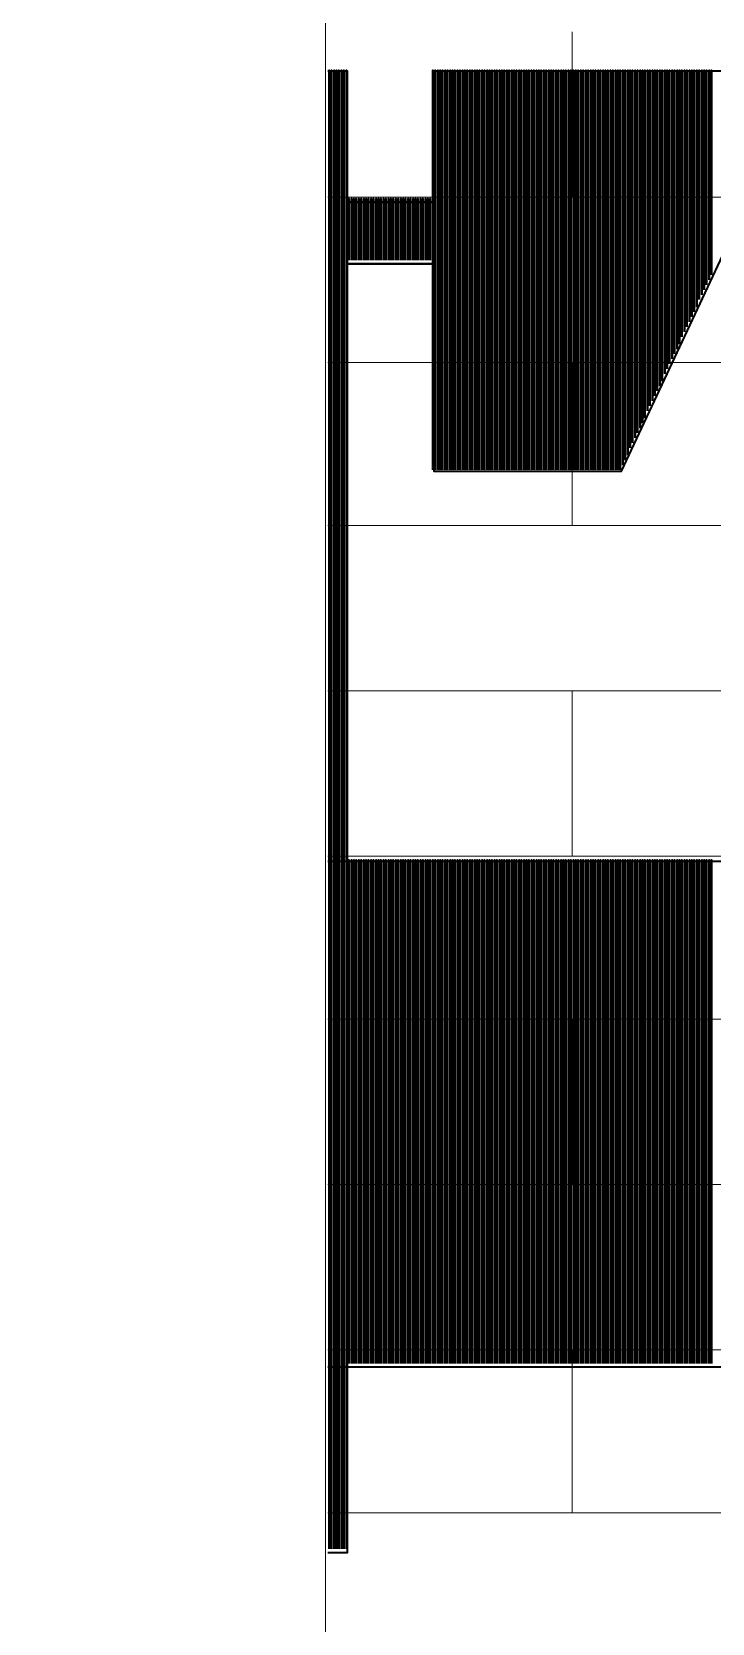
# Model space of a CAD drawing. Header units: inches. Extents: x 5 to 516, y -193 to 129.
# Drawn here: x 90.912 to 91.831, y -50.985 to -48.836 of the extents above; entities that cross this region are included whole.
import ezdxf

# ---------------------------------------------------------------- set-up
doc = ezdxf.new("R2010")
doc.units = ezdxf.units.IN
doc.header["$MEASUREMENT"] = 0
doc.layers.add('PDF4_Geometry', color=7, linetype='Continuous')

msp = doc.modelspace()

# ---------------------------------------------------------------- linework, layer by layer
at = {"layer": 'PDF4_Geometry', "lineweight": 15}
for points in [[(91.3087551, -44.8563141), (91.3087551, -55.3929818), (90.9120884, -55.5896481), (91.6754218, -55.6729815), (91.3087551, -55.9229815), (91.3087551, -66.6729832)], [(91.6420885, -49.0596497), (91.6420885, -48.8363163)], [(91.3120917, -49.0596497), (98.518759, -49.0596497)], [(91.3120917, -49.2829841), (98.518759, -49.2829841)], [(91.6420885, -49.5029819), (91.6420885, -49.2829819)], [(91.3120917, -49.5029819), (98.518759, -49.5029819)], [(91.3120917, -49.7263164), (98.518759, -49.7263164)], [(91.6420885, -49.9496508), (91.6420885, -49.7263175)], [(91.3120917, -49.9496508), (98.518759, -49.9496508)], [(91.3120917, -50.1696487), (98.518759, -50.1696487)], [(91.6420885, -50.3929831), (91.6420885, -50.1696498)], [(91.3120917, -50.3929831), (98.518759, -50.3929831)], [(91.3120917, -50.6163175), (98.518759, -50.6163175)], [(91.6420885, -50.8363154), (91.6420885, -50.6163154)], [(91.3120917, -50.8363154), (98.518759, -50.8363154)]]:
    msp.add_lwpolyline(points, dxfattribs=at)
at = {"layer": 'PDF4_Geometry', "lineweight": 35}
for points in [[(91.3120917, -50.8896466), (91.3387583, -50.8896466), (91.3387583, -49.1496464), (91.455425, -49.1496464), (91.455425, -49.4296464), (91.7087584, -49.4296464), (91.9620917, -48.8896464), (91.455425, -48.8896464), (91.455425, -49.0663131), (91.3387583, -49.0663131), (91.3387583, -48.8896464), (91.3120917, -48.8896464)], [(91.4554239, -49.1496494), (91.3387573, -49.1496494), (91.3387573, -49.0663161), (91.4554239, -49.0663161)], [(91.4554226, -49.1496494), (91.4554226, -49.0663161)], [(91.3120917, -49.9563104), (93.1220919, -49.9563104), (93.1220919, -50.6396438), (91.3120917, -50.6396438)]]:
    msp.add_lwpolyline(points, dxfattribs=at)
for points in [[(91.3137532, -50.8846485), (91.3137532, -48.8879817), (91.3137532, -50.8846485)], [(91.3170898, -50.8846485), (91.3170898, -48.8879817), (91.3170898, -50.8846485)], [(91.3204196, -50.8846485), (91.3204196, -48.8879817), (91.3204196, -50.8846485)], [(91.3237562, -50.8846485), (91.3237562, -48.8879817), (91.3237562, -50.8846485)], [(91.327086, -50.8846485), (91.327086, -48.8879817), (91.327086, -50.8846485)], [(91.3304226, -50.8846485), (91.3304226, -48.8879817), (91.3304226, -50.8846485)], [(91.3337524, -50.8846485), (91.3337524, -48.8879817), (91.3337524, -50.8846485)], [(91.337089, -50.8846485), (91.337089, -48.8879817), (91.337089, -50.8846485)], [(91.4537543, -49.4279833), (91.4537543, -48.8879833), (91.4537543, -49.4279833)], [(91.4570909, -49.4279833), (91.4570909, -48.8879833), (91.4570909, -49.4279833)], [(91.4604207, -49.4279833), (91.4604207, -48.8879833), (91.4604207, -49.4279833)], [(91.4637573, -49.4279833), (91.4637573, -48.8879833), (91.4637573, -49.4279833)], [(91.4670871, -49.4279833), (91.4670871, -48.8879833), (91.4670871, -49.4279833)], [(91.4704237, -49.4279833), (91.4704237, -48.8879833), (91.4704237, -49.4279833)], [(91.4737535, -49.4279833), (91.4737535, -48.8879833), (91.4737535, -49.4279833)], [(91.4770901, -49.4279833), (91.4770901, -48.8879833), (91.4770901, -49.4279833)], [(91.4804199, -49.4279833), (91.4804199, -48.8879833), (91.4804199, -49.4279833)], [(91.4837565, -49.4279833), (91.4837565, -48.8879833), (91.4837565, -49.4279833)], [(91.4870863, -49.4279833), (91.4870863, -48.8879833), (91.4870863, -49.4279833)], [(91.4904229, -49.4279833), (91.4904229, -48.8879833), (91.4904229, -49.4279833)], [(91.4937527, -49.4279833), (91.4937527, -48.8879833), (91.4937527, -49.4279833)], [(91.4970893, -49.4279833), (91.4970893, -48.8879833), (91.4970893, -49.4279833)], [(91.5004191, -49.4279833), (91.5004191, -48.8879833), (91.5004191, -49.4279833)], [(91.5037556, -49.4279833), (91.5037556, -48.8879833), (91.5037556, -49.4279833)], [(91.5070922, -49.4279833), (91.5070922, -48.8879833), (91.5070922, -49.4279833)], [(91.510422, -49.4279833), (91.510422, -48.8879833), (91.510422, -49.4279833)], [(91.5137519, -49.4279833), (91.5137519, -48.8879833), (91.5137519, -49.4279833)], [(91.5170884, -49.4279833), (91.5170884, -48.8879833), (91.5170884, -49.4279833)], [(91.520425, -49.4279833), (91.520425, -48.8879833), (91.520425, -49.4279833)], [(91.5237548, -49.4279833), (91.5237548, -48.8879833), (91.5237548, -49.4279833)], [(91.5270846, -49.4279833), (91.5270846, -48.8879833), (91.5270846, -49.4279833)], [(91.5304212, -49.4279833), (91.5304212, -48.8879833), (91.5304212, -49.4279833)], [(91.5337578, -49.4279833), (91.5337578, -48.8879833), (91.5337578, -49.4279833)], [(91.5370876, -49.4279833), (91.5370876, -48.8879833), (91.5370876, -49.4279833)], [(91.5404242, -49.4279833), (91.5404242, -48.8879833), (91.5404242, -49.4279833)], [(91.543754, -49.4279833), (91.543754, -48.8879833), (91.543754, -49.4279833)], [(91.5470906, -49.4279833), (91.5470906, -48.8879833), (91.5470906, -49.4279833)], [(91.5504204, -49.4279833), (91.5504204, -48.8879833), (91.5504204, -49.4279833)], [(91.553757, -49.4279833), (91.553757, -48.8879833), (91.553757, -49.4279833)], [(91.5570868, -49.4279833), (91.5570868, -48.8879833), (91.5570868, -49.4279833)], [(91.5604234, -49.4279833), (91.5604234, -48.8879833), (91.5604234, -49.4279833)], [(91.5637532, -49.4279833), (91.5637532, -48.8879833), (91.5637532, -49.4279833)], [(91.5670898, -49.4279833), (91.5670898, -48.8879833), (91.5670898, -49.4279833)], [(91.5704196, -49.4279833), (91.5704196, -48.8879833), (91.5704196, -49.4279833)], [(91.5737562, -49.4279833), (91.5737562, -48.8879833), (91.5737562, -49.4279833)], [(91.577086, -49.4279833), (91.577086, -48.8879833), (91.577086, -49.4279833)], [(91.5804226, -49.4279833), (91.5804226, -48.8879833), (91.5804226, -49.4279833)], [(91.5837524, -49.4279833), (91.5837524, -48.8879833), (91.5837524, -49.4279833)], [(91.587089, -49.4279833), (91.587089, -48.8879833), (91.587089, -49.4279833)], [(91.5904256, -49.4279833), (91.5904256, -48.8879833), (91.5904256, -49.4279833)], [(91.5937554, -49.4279833), (91.5937554, -48.8879833), (91.5937554, -49.4279833)], [(91.5970852, -49.4279833), (91.5970852, -48.8879833), (91.5970852, -49.4279833)], [(91.6004218, -49.4279833), (91.6004218, -48.8879833), (91.6004218, -49.4279833)], [(91.6037584, -49.4279833), (91.6037584, -48.8879833), (91.6037584, -49.4279833)], [(91.6070882, -49.4279833), (91.6070882, -48.8879833), (91.6070882, -49.4279833)], [(91.610418, -49.4279833), (91.610418, -48.8879833), (91.610418, -49.4279833)], [(91.6137546, -49.4279833), (91.6137546, -48.8879833), (91.6137546, -49.4279833)], [(91.6170912, -49.4279833), (91.6170912, -48.8879833), (91.6170912, -49.4279833)], [(91.620421, -49.4279833), (91.620421, -48.8879833), (91.620421, -49.4279833)], [(91.6237576, -49.4279833), (91.6237576, -48.8879833), (91.6237576, -49.4279833)], [(91.6270874, -49.4279833), (91.6270874, -48.8879833), (91.6270874, -49.4279833)], [(91.630424, -49.4279833), (91.630424, -48.8879833), (91.630424, -49.4279833)], [(91.6337538, -49.4279833), (91.6337538, -48.8879833), (91.6337538, -49.4279833)], [(91.6370903, -49.4279833), (91.6370903, -48.8879833), (91.6370903, -49.4279833)], [(91.6404202, -49.4279833), (91.6404202, -48.8879833), (91.6404202, -49.4279833)], [(91.6437567, -49.4279833), (91.6437567, -48.8879833), (91.6437567, -49.4279833)], [(91.6470866, -49.4279833), (91.6470866, -48.8879833), (91.6470866, -49.4279833)], [(91.6504231, -49.4279833), (91.6504231, -48.8879833), (91.6504231, -49.4279833)], [(91.6537529, -49.4279833), (91.6537529, -48.8879833), (91.6537529, -49.4279833)], [(91.6570895, -49.4279833), (91.6570895, -48.8879833), (91.6570895, -49.4279833)], [(91.6604193, -49.4279833), (91.6604193, -48.8879833), (91.6604193, -49.4279833)], [(91.6637559, -49.4279833), (91.6637559, -48.8879833), (91.6637559, -49.4279833)], [(91.6670857, -49.4279833), (91.6670857, -48.8879833), (91.6670857, -49.4279833)], [(91.6704223, -49.4279833), (91.6704223, -48.8879833), (91.6704223, -49.4279833)], [(91.6737589, -49.4279833), (91.6737589, -48.8879833), (91.6737589, -49.4279833)], [(91.6770887, -49.4279833), (91.6770887, -48.8879833), (91.6770887, -49.4279833)], [(91.6804185, -49.4279833), (91.6804185, -48.8879833), (91.6804185, -49.4279833)], [(91.6837551, -49.4279833), (91.6837551, -48.8879833), (91.6837551, -49.4279833)], [(91.6870917, -49.4279833), (91.6870917, -48.8879833), (91.6870917, -49.4279833)], [(91.6904215, -49.4279833), (91.6904215, -48.8879833), (91.6904215, -49.4279833)], [(91.6937513, -49.4279833), (91.6937513, -48.8879833), (91.6937513, -49.4279833)], [(91.6970879, -49.4279833), (91.6970879, -48.8879833), (91.6970879, -49.4279833)], [(91.7004245, -49.4279833), (91.7004245, -48.8879833), (91.7004245, -49.4279833)], [(91.7037543, -49.4279833), (91.7037543, -48.8879833), (91.7037543, -49.4279833)], [(91.7070909, -49.4279833), (91.7070909, -48.8879833), (91.7070909, -49.4279833)], [(91.7104207, -49.4213169), (91.7104207, -48.8879835), (91.7104207, -49.4213169)], [(91.7137573, -49.4146437), (91.7137573, -48.887977), (91.7137573, -49.4146437)], [(91.7170871, -49.4079841), (91.7170871, -48.8879841), (91.7170871, -49.4079841)], [(91.7204237, -49.3979811), (91.7204237, -48.8879811), (91.7204237, -49.3979811)], [(91.7237535, -49.3913147), (91.7237535, -48.8879814), (91.7237535, -49.3913147)], [(91.7270901, -49.3846483), (91.7270901, -48.8879816), (91.7270901, -49.3846483)], [(91.7304199, -49.3779819), (91.7304199, -48.8879819), (91.7304199, -49.3779819)], [(91.7337565, -49.3713155), (91.7337565, -48.8879822), (91.7337565, -49.3713155)], [(91.7370863, -49.3646491), (91.7370863, -48.8879824), (91.7370863, -49.3646491)], [(91.7404229, -49.3579828), (91.7404229, -48.8879827), (91.7404229, -49.3579828)], [(91.7437527, -49.3479798), (91.7437527, -48.8879797), (91.7437527, -49.3479798)], [(91.7470893, -49.3413134), (91.7470893, -48.88798), (91.7470893, -49.3413134)], [(91.7504191, -49.334647), (91.7504191, -48.8879803), (91.7504191, -49.334647)], [(91.7537557, -49.3279806), (91.7537557, -48.8879805), (91.7537557, -49.3279806)], [(91.7570923, -49.3213142), (91.7570923, -48.8879808), (91.7570923, -49.3213142)], [(91.7604221, -49.3146478), (91.7604221, -48.8879811), (91.7604221, -49.3146478)], [(91.7637519, -49.3079814), (91.7637519, -48.8879814), (91.7637519, -49.3079814)], [(91.7670885, -49.2979784), (91.7670885, -48.8879784), (91.7670885, -49.2979784)], [(91.770425, -49.291312), (91.770425, -48.8879786), (91.770425, -49.291312)], [(91.7737549, -49.2846456), (91.7737549, -48.8879789), (91.7737549, -49.2846456)], [(91.7770847, -49.2779792), (91.7770847, -48.8879792), (91.7770847, -49.2779792)], [(91.7804213, -49.2713128), (91.7804213, -48.8879795), (91.7804213, -49.2713128)], [(91.7837578, -49.2646464), (91.7837578, -48.8879797), (91.7837578, -49.2646464)], [(91.7870876, -49.25798), (91.7870876, -48.88798), (91.7870876, -49.25798)], [(91.7904242, -49.247977), (91.7904242, -48.887977), (91.7904242, -49.247977)], [(91.793754, -49.2413174), (91.793754, -48.8879841), (91.793754, -49.2413174)], [(91.7970906, -49.2346443), (91.7970906, -48.8879776), (91.7970906, -49.2346443)], [(91.8004204, -49.2279846), (91.8004204, -48.8879846), (91.8004204, -49.2279846)], [(91.803757, -49.2213115), (91.803757, -48.8879781), (91.803757, -49.2213115)], [(91.8070868, -49.2146451), (91.8070868, -48.8879784), (91.8070868, -49.2146451)], [(91.8104234, -49.2079787), (91.8104234, -48.8879786), (91.8104234, -49.2079787)], [(91.8137532, -49.1979825), (91.8137532, -48.8879824), (91.8137532, -49.1979825)], [(91.8170898, -49.1913161), (91.8170898, -48.8879827), (91.8170898, -49.1913161)], [(91.8204196, -49.1846497), (91.8204196, -48.887983), (91.8204196, -49.1846497)], [(91.8237562, -49.1779833), (91.8237562, -48.8879833), (91.8237562, -49.1779833)], [(91.827086, -49.1713169), (91.827086, -48.8879835), (91.827086, -49.1713169)], [(91.8304226, -49.1646437), (91.8304226, -48.887977), (91.8304226, -49.1646437)], [(91.3404256, -49.1446513), (91.3404256, -49.061318), (91.3404256, -49.1446513)], [(91.3437554, -49.1446513), (91.3437554, -49.061318), (91.3437554, -49.1446513)], [(91.3470852, -49.1446513), (91.3470852, -49.061318), (91.3470852, -49.1446513)], [(91.3504218, -49.1446513), (91.3504218, -49.061318), (91.3504218, -49.1446513)], [(91.3537583, -49.1446513), (91.3537583, -49.061318), (91.3537583, -49.1446513)], [(91.3570882, -49.1446513), (91.3570882, -49.061318), (91.3570882, -49.1446513)], [(91.360418, -49.1446513), (91.360418, -49.061318), (91.360418, -49.1446513)], [(91.3637546, -49.1446513), (91.3637546, -49.061318), (91.3637546, -49.1446513)], [(91.3670911, -49.1446513), (91.3670911, -49.061318), (91.3670911, -49.1446513)], [(91.3704209, -49.1446513), (91.3704209, -49.061318), (91.3704209, -49.1446513)], [(91.3737575, -49.1446513), (91.3737575, -49.061318), (91.3737575, -49.1446513)], [(91.3770873, -49.1446513), (91.3770873, -49.061318), (91.3770873, -49.1446513)], [(91.3804239, -49.1446513), (91.3804239, -49.061318), (91.3804239, -49.1446513)], [(91.3837537, -49.1446513), (91.3837537, -49.061318), (91.3837537, -49.1446513)], [(91.3870903, -49.1446513), (91.3870903, -49.061318), (91.3870903, -49.1446513)], [(91.3904201, -49.1446513), (91.3904201, -49.061318), (91.3904201, -49.1446513)], [(91.3937567, -49.1446513), (91.3937567, -49.061318), (91.3937567, -49.1446513)], [(91.3970865, -49.1446513), (91.3970865, -49.061318), (91.3970865, -49.1446513)], [(91.4004231, -49.1446513), (91.4004231, -49.061318), (91.4004231, -49.1446513)], [(91.4037529, -49.1446513), (91.4037529, -49.061318), (91.4037529, -49.1446513)], [(91.4070895, -49.1446513), (91.4070895, -49.061318), (91.4070895, -49.1446513)], [(91.4104193, -49.1446513), (91.4104193, -49.061318), (91.4104193, -49.1446513)], [(91.4137559, -49.1446513), (91.4137559, -49.061318), (91.4137559, -49.1446513)], [(91.4170857, -49.1446513), (91.4170857, -49.061318), (91.4170857, -49.1446513)], [(91.4204223, -49.1446513), (91.4204223, -49.061318), (91.4204223, -49.1446513)], [(91.4237589, -49.1446513), (91.4237589, -49.061318), (91.4237589, -49.1446513)], [(91.4270887, -49.1446513), (91.4270887, -49.061318), (91.4270887, -49.1446513)], [(91.4304185, -49.1446513), (91.4304185, -49.061318), (91.4304185, -49.1446513)], [(91.4337551, -49.1446513), (91.4337551, -49.061318), (91.4337551, -49.1446513)], [(91.4370917, -49.1446513), (91.4370917, -49.061318), (91.4370917, -49.1446513)], [(91.4404215, -49.1446513), (91.4404215, -49.061318), (91.4404215, -49.1446513)], [(91.4437513, -49.1446513), (91.4437513, -49.061318), (91.4437513, -49.1446513)], [(91.4470879, -49.1446513), (91.4470879, -49.061318), (91.4470879, -49.1446513)], [(91.4504245, -49.1446513), (91.4504245, -49.061318), (91.4504245, -49.1446513)], [(91.3137532, -50.6346484), (91.3137532, -49.9546484), (91.3137532, -50.6346484)], [(91.3170898, -50.6346484), (91.3170898, -49.9546484), (91.3170898, -50.6346484)], [(91.3204196, -50.6346484), (91.3204196, -49.9546484), (91.3204196, -50.6346484)], [(91.3237562, -50.6346484), (91.3237562, -49.9546484), (91.3237562, -50.6346484)], [(91.327086, -50.6346484), (91.327086, -49.9546484), (91.327086, -50.6346484)], [(91.3304226, -50.6346484), (91.3304226, -49.9546484), (91.3304226, -50.6346484)], [(91.3337524, -50.6346484), (91.3337524, -49.9546484), (91.3337524, -50.6346484)], [(91.337089, -50.6346484), (91.337089, -49.9546484), (91.337089, -50.6346484)], [(91.3404256, -50.6346484), (91.3404256, -49.9546484), (91.3404256, -50.6346484)], [(91.3437554, -50.6346484), (91.3437554, -49.9546484), (91.3437554, -50.6346484)], [(91.3470852, -50.6346484), (91.3470852, -49.9546484), (91.3470852, -50.6346484)], [(91.3504218, -50.6346484), (91.3504218, -49.9546484), (91.3504218, -50.6346484)], [(91.3537583, -50.6346484), (91.3537583, -49.9546484), (91.3537583, -50.6346484)], [(91.3570882, -50.6346484), (91.3570882, -49.9546484), (91.3570882, -50.6346484)], [(91.360418, -50.6346484), (91.360418, -49.9546484), (91.360418, -50.6346484)], [(91.3637546, -50.6346484), (91.3637546, -49.9546484), (91.3637546, -50.6346484)], [(91.3670911, -50.6346484), (91.3670911, -49.9546484), (91.3670911, -50.6346484)], [(91.3704209, -50.6346484), (91.3704209, -49.9546484), (91.3704209, -50.6346484)], [(91.3737575, -50.6346484), (91.3737575, -49.9546484), (91.3737575, -50.6346484)], [(91.3770873, -50.6346484), (91.3770873, -49.9546484), (91.3770873, -50.6346484)], [(91.3804239, -50.6346484), (91.3804239, -49.9546484), (91.3804239, -50.6346484)], [(91.3837537, -50.6346484), (91.3837537, -49.9546484), (91.3837537, -50.6346484)], [(91.3870903, -50.6346484), (91.3870903, -49.9546484), (91.3870903, -50.6346484)], [(91.3904201, -50.6346484), (91.3904201, -49.9546484), (91.3904201, -50.6346484)], [(91.3937567, -50.6346484), (91.3937567, -49.9546484), (91.3937567, -50.6346484)], [(91.3970865, -50.6346484), (91.3970865, -49.9546484), (91.3970865, -50.6346484)], [(91.4004231, -50.6346484), (91.4004231, -49.9546484), (91.4004231, -50.6346484)], [(91.4037529, -50.6346484), (91.4037529, -49.9546484), (91.4037529, -50.6346484)], [(91.4070895, -50.6346484), (91.4070895, -49.9546484), (91.4070895, -50.6346484)], [(91.4104193, -50.6346484), (91.4104193, -49.9546484), (91.4104193, -50.6346484)], [(91.4137559, -50.6346484), (91.4137559, -49.9546484), (91.4137559, -50.6346484)], [(91.4170857, -50.6346484), (91.4170857, -49.9546484), (91.4170857, -50.6346484)], [(91.4204223, -50.6346484), (91.4204223, -49.9546484), (91.4204223, -50.6346484)], [(91.4237589, -50.6346484), (91.4237589, -49.9546484), (91.4237589, -50.6346484)], [(91.4270887, -50.6346484), (91.4270887, -49.9546484), (91.4270887, -50.6346484)], [(91.4304185, -50.6346484), (91.4304185, -49.9546484), (91.4304185, -50.6346484)], [(91.4337551, -50.6346484), (91.4337551, -49.9546484), (91.4337551, -50.6346484)], [(91.4370917, -50.6346484), (91.4370917, -49.9546484), (91.4370917, -50.6346484)], [(91.4404215, -50.6346484), (91.4404215, -49.9546484), (91.4404215, -50.6346484)], [(91.4437513, -50.6346484), (91.4437513, -49.9546484), (91.4437513, -50.6346484)], [(91.4470879, -50.6346484), (91.4470879, -49.9546484), (91.4470879, -50.6346484)], [(91.4504245, -50.6346484), (91.4504245, -49.9546484), (91.4504245, -50.6346484)], [(91.4537543, -50.6346484), (91.4537543, -49.9546484), (91.4537543, -50.6346484)], [(91.4570909, -50.6346484), (91.4570909, -49.9546484), (91.4570909, -50.6346484)], [(91.4604207, -50.6346484), (91.4604207, -49.9546484), (91.4604207, -50.6346484)], [(91.4637573, -50.6346484), (91.4637573, -49.9546484), (91.4637573, -50.6346484)], [(91.4670871, -50.6346484), (91.4670871, -49.9546484), (91.4670871, -50.6346484)], [(91.4704237, -50.6346484), (91.4704237, -49.9546484), (91.4704237, -50.6346484)], [(91.4737535, -50.6346484), (91.4737535, -49.9546484), (91.4737535, -50.6346484)], [(91.4770901, -50.6346484), (91.4770901, -49.9546484), (91.4770901, -50.6346484)], [(91.4804199, -50.6346484), (91.4804199, -49.9546484), (91.4804199, -50.6346484)], [(91.4837565, -50.6346484), (91.4837565, -49.9546484), (91.4837565, -50.6346484)], [(91.4870863, -50.6346484), (91.4870863, -49.9546484), (91.4870863, -50.6346484)], [(91.4904229, -50.6346484), (91.4904229, -49.9546484), (91.4904229, -50.6346484)], [(91.4937527, -50.6346484), (91.4937527, -49.9546484), (91.4937527, -50.6346484)], [(91.4970893, -50.6346484), (91.4970893, -49.9546484), (91.4970893, -50.6346484)], [(91.5004191, -50.6346484), (91.5004191, -49.9546484), (91.5004191, -50.6346484)], [(91.5037556, -50.6346484), (91.5037556, -49.9546484), (91.5037556, -50.6346484)], [(91.5070922, -50.6346484), (91.5070922, -49.9546484), (91.5070922, -50.6346484)], [(91.510422, -50.6346484), (91.510422, -49.9546484), (91.510422, -50.6346484)], [(91.5137519, -50.6346484), (91.5137519, -49.9546484), (91.5137519, -50.6346484)], [(91.5170884, -50.6346484), (91.5170884, -49.9546484), (91.5170884, -50.6346484)], [(91.520425, -50.6346484), (91.520425, -49.9546484), (91.520425, -50.6346484)], [(91.5237548, -50.6346484), (91.5237548, -49.9546484), (91.5237548, -50.6346484)], [(91.5270846, -50.6346484), (91.5270846, -49.9546484), (91.5270846, -50.6346484)], [(91.5304212, -50.6346484), (91.5304212, -49.9546484), (91.5304212, -50.6346484)], [(91.5337578, -50.6346484), (91.5337578, -49.9546484), (91.5337578, -50.6346484)], [(91.5370876, -50.6346484), (91.5370876, -49.9546484), (91.5370876, -50.6346484)], [(91.5404242, -50.6346484), (91.5404242, -49.9546484), (91.5404242, -50.6346484)], [(91.543754, -50.6346484), (91.543754, -49.9546484), (91.543754, -50.6346484)], [(91.5470906, -50.6346484), (91.5470906, -49.9546484), (91.5470906, -50.6346484)], [(91.5504204, -50.6346484), (91.5504204, -49.9546484), (91.5504204, -50.6346484)], [(91.553757, -50.6346484), (91.553757, -49.9546484), (91.553757, -50.6346484)], [(91.5570868, -50.6346484), (91.5570868, -49.9546484), (91.5570868, -50.6346484)], [(91.5604234, -50.6346484), (91.5604234, -49.9546484), (91.5604234, -50.6346484)], [(91.5637532, -50.6346484), (91.5637532, -49.9546484), (91.5637532, -50.6346484)], [(91.5670898, -50.6346484), (91.5670898, -49.9546484), (91.5670898, -50.6346484)], [(91.5704196, -50.6346484), (91.5704196, -49.9546484), (91.5704196, -50.6346484)], [(91.5737562, -50.6346484), (91.5737562, -49.9546484), (91.5737562, -50.6346484)], [(91.577086, -50.6346484), (91.577086, -49.9546484), (91.577086, -50.6346484)], [(91.5804226, -50.6346484), (91.5804226, -49.9546484), (91.5804226, -50.6346484)], [(91.5837524, -50.6346484), (91.5837524, -49.9546484), (91.5837524, -50.6346484)], [(91.587089, -50.6346484), (91.587089, -49.9546484), (91.587089, -50.6346484)], [(91.5904256, -50.6346484), (91.5904256, -49.9546484), (91.5904256, -50.6346484)], [(91.5937554, -50.6346484), (91.5937554, -49.9546484), (91.5937554, -50.6346484)], [(91.5970852, -50.6346484), (91.5970852, -49.9546484), (91.5970852, -50.6346484)], [(91.6004218, -50.6346484), (91.6004218, -49.9546484), (91.6004218, -50.6346484)], [(91.6037584, -50.6346484), (91.6037584, -49.9546484), (91.6037584, -50.6346484)], [(91.6070882, -50.6346484), (91.6070882, -49.9546484), (91.6070882, -50.6346484)], [(91.610418, -50.6346484), (91.610418, -49.9546484), (91.610418, -50.6346484)], [(91.6137546, -50.6346484), (91.6137546, -49.9546484), (91.6137546, -50.6346484)], [(91.6170912, -50.6346484), (91.6170912, -49.9546484), (91.6170912, -50.6346484)], [(91.620421, -50.6346484), (91.620421, -49.9546484), (91.620421, -50.6346484)], [(91.6237576, -50.6346484), (91.6237576, -49.9546484), (91.6237576, -50.6346484)], [(91.6270874, -50.6346484), (91.6270874, -49.9546484), (91.6270874, -50.6346484)], [(91.630424, -50.6346484), (91.630424, -49.9546484), (91.630424, -50.6346484)], [(91.6337538, -50.6346484), (91.6337538, -49.9546484), (91.6337538, -50.6346484)], [(91.6370903, -50.6346484), (91.6370903, -49.9546484), (91.6370903, -50.6346484)], [(91.6404202, -50.6346484), (91.6404202, -49.9546484), (91.6404202, -50.6346484)], [(91.6437567, -50.6346484), (91.6437567, -49.9546484), (91.6437567, -50.6346484)], [(91.6470866, -50.6346484), (91.6470866, -49.9546484), (91.6470866, -50.6346484)], [(91.6504231, -50.6346484), (91.6504231, -49.9546484), (91.6504231, -50.6346484)], [(91.6537529, -50.6346484), (91.6537529, -49.9546484), (91.6537529, -50.6346484)], [(91.6570895, -50.6346484), (91.6570895, -49.9546484), (91.6570895, -50.6346484)], [(91.6604193, -50.6346484), (91.6604193, -49.9546484), (91.6604193, -50.6346484)], [(91.6637559, -50.6346484), (91.6637559, -49.9546484), (91.6637559, -50.6346484)], [(91.6670857, -50.6346484), (91.6670857, -49.9546484), (91.6670857, -50.6346484)], [(91.6704223, -50.6346484), (91.6704223, -49.9546484), (91.6704223, -50.6346484)], [(91.6737589, -50.6346484), (91.6737589, -49.9546484), (91.6737589, -50.6346484)], [(91.6770887, -50.6346484), (91.6770887, -49.9546484), (91.6770887, -50.6346484)], [(91.6804185, -50.6346484), (91.6804185, -49.9546484), (91.6804185, -50.6346484)], [(91.6837551, -50.6346484), (91.6837551, -49.9546484), (91.6837551, -50.6346484)], [(91.6870917, -50.6346484), (91.6870917, -49.9546484), (91.6870917, -50.6346484)], [(91.6904215, -50.6346484), (91.6904215, -49.9546484), (91.6904215, -50.6346484)], [(91.6937513, -50.6346484), (91.6937513, -49.9546484), (91.6937513, -50.6346484)], [(91.6970879, -50.6346484), (91.6970879, -49.9546484), (91.6970879, -50.6346484)], [(91.7004245, -50.6346484), (91.7004245, -49.9546484), (91.7004245, -50.6346484)], [(91.7037543, -50.6346484), (91.7037543, -49.9546484), (91.7037543, -50.6346484)], [(91.7070909, -50.6346484), (91.7070909, -49.9546484), (91.7070909, -50.6346484)], [(91.7104207, -50.6346484), (91.7104207, -49.9546484), (91.7104207, -50.6346484)], [(91.7137573, -50.6346484), (91.7137573, -49.9546484), (91.7137573, -50.6346484)], [(91.7170871, -50.6346484), (91.7170871, -49.9546484), (91.7170871, -50.6346484)], [(91.7204237, -50.6346484), (91.7204237, -49.9546484), (91.7204237, -50.6346484)], [(91.7237535, -50.6346484), (91.7237535, -49.9546484), (91.7237535, -50.6346484)], [(91.7270901, -50.6346484), (91.7270901, -49.9546484), (91.7270901, -50.6346484)], [(91.7304199, -50.6346484), (91.7304199, -49.9546484), (91.7304199, -50.6346484)], [(91.7337565, -50.6346484), (91.7337565, -49.9546484), (91.7337565, -50.6346484)], [(91.7370863, -50.6346484), (91.7370863, -49.9546484), (91.7370863, -50.6346484)], [(91.7404229, -50.6346484), (91.7404229, -49.9546484), (91.7404229, -50.6346484)], [(91.7437527, -50.6346484), (91.7437527, -49.9546484), (91.7437527, -50.6346484)], [(91.7470893, -50.6346484), (91.7470893, -49.9546484), (91.7470893, -50.6346484)], [(91.7504191, -50.6346484), (91.7504191, -49.9546484), (91.7504191, -50.6346484)], [(91.7537557, -50.6346484), (91.7537557, -49.9546484), (91.7537557, -50.6346484)], [(91.7570923, -50.6346484), (91.7570923, -49.9546484), (91.7570923, -50.6346484)], [(91.7604221, -50.6346484), (91.7604221, -49.9546484), (91.7604221, -50.6346484)], [(91.7637519, -50.6346484), (91.7637519, -49.9546484), (91.7637519, -50.6346484)], [(91.7670885, -50.6346484), (91.7670885, -49.9546484), (91.7670885, -50.6346484)], [(91.770425, -50.6346484), (91.770425, -49.9546484), (91.770425, -50.6346484)], [(91.7737549, -50.6346484), (91.7737549, -49.9546484), (91.7737549, -50.6346484)], [(91.7770847, -50.6346484), (91.7770847, -49.9546484), (91.7770847, -50.6346484)], [(91.7804213, -50.6346484), (91.7804213, -49.9546484), (91.7804213, -50.6346484)], [(91.7837578, -50.6346484), (91.7837578, -49.9546484), (91.7837578, -50.6346484)], [(91.7870876, -50.6346484), (91.7870876, -49.9546484), (91.7870876, -50.6346484)], [(91.7904242, -50.6346484), (91.7904242, -49.9546484), (91.7904242, -50.6346484)], [(91.793754, -50.6346484), (91.793754, -49.9546484), (91.793754, -50.6346484)], [(91.7970906, -50.6346484), (91.7970906, -49.9546484), (91.7970906, -50.6346484)], [(91.8004204, -50.6346484), (91.8004204, -49.9546484), (91.8004204, -50.6346484)], [(91.803757, -50.6346484), (91.803757, -49.9546484), (91.803757, -50.6346484)], [(91.8070868, -50.6346484), (91.8070868, -49.9546484), (91.8070868, -50.6346484)], [(91.8104234, -50.6346484), (91.8104234, -49.9546484), (91.8104234, -50.6346484)], [(91.8137532, -50.6346484), (91.8137532, -49.9546484), (91.8137532, -50.6346484)], [(91.8170898, -50.6346484), (91.8170898, -49.9546484), (91.8170898, -50.6346484)], [(91.8204196, -50.6346484), (91.8204196, -49.9546484), (91.8204196, -50.6346484)], [(91.8237562, -50.6346484), (91.8237562, -49.9546484), (91.8237562, -50.6346484)], [(91.827086, -50.6346484), (91.827086, -49.9546484), (91.827086, -50.6346484)], [(91.8304226, -50.6346484), (91.8304226, -49.9546484), (91.8304226, -50.6346484)]]:
    msp.add_lwpolyline(points, close=True, dxfattribs=at)
msp.add_open_spline([(92.2787564, -49.2463125), (91.9349786, -49.3222014), (91.7415341, -49.6064237), (91.9020896, -49.9396459)], degree=3, dxfattribs=at)

doc.saveas('drawing.dxf')
